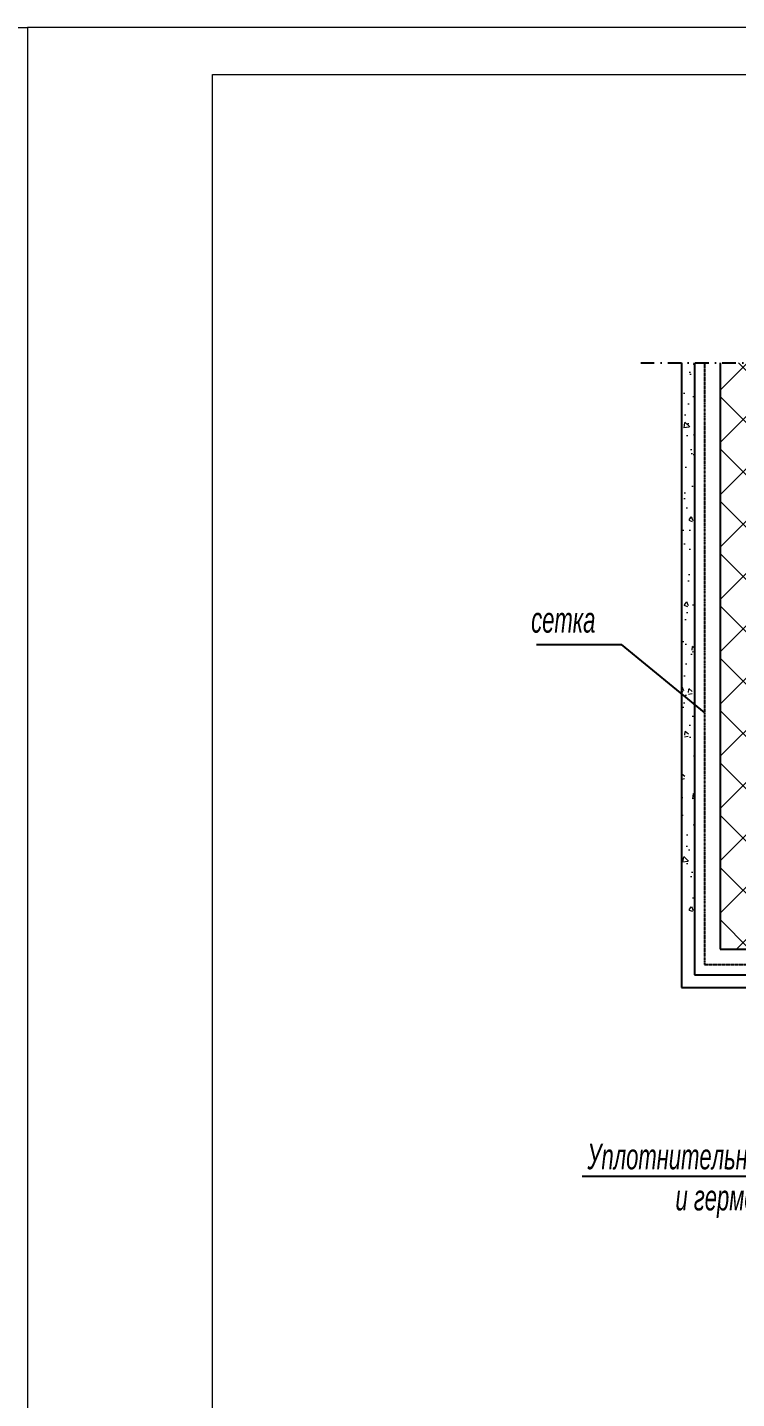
# Model space of a CAD drawing. Header units: millimetres. Extents: x 1582001 to 3303937, y 226471 to 491235.
# Drawn here: x 1917620 to 1925230, y 241459 to 256171 of the extents above; entities that cross this region are included whole.
import ezdxf

# ---------------------------------------------------------------- set-up
doc = ezdxf.new("R2010")
doc.units = ezdxf.units.MM
doc.linetypes.add('DASHED', pattern=[0.75, 0.5, -0.25])
doc.linetypes.add('DGN Style 4', pattern=[58.36478256158203, 29.16416367849196, -14.58208183924598, 0.03645520459811495, -14.58208183924598])
doc.layers.add('Штамп', color=113, linetype='Continuous', lineweight=15)
doc.layers.add('Штриховки', color=251, linetype='Continuous', lineweight=20)
doc.styles.add('STYLE1', font='ARIALNI.TTF', dxfattribs={"height": 300})

msp = doc.modelspace()

# ---------------------------------------------------------------- hatches: boundary and pattern name
at = {"layer": 'Штриховки'}
h = msp.add_hatch(dxfattribs=at)
h.set_pattern_fill('AR-CONC', color=0, scale=2.5, angle=270, style=0)
h.set_pattern_definition([(320, (-340375.8803228922, 291903.3777607061), (-39.8477138472578, -455.46167249001), [47.625, -523.875]), (265, (-340375.8803228922, 291903.3777607061), (477.6416072054499, 88.10706493916739), [38.1, -419.1]), (10.45099999999996, (-340379.2009478919, 291865.422760706), (437.7917195507296, -367.3562541648982), [40.475, -445.225]), (316.1842, (-340248.8803228913, 291903.3777607061), (-105.105819831818, -677.6976022303247), [71.4375, -785.8125]), (6.635599999999986, (-340257.6390728913, 291846.9030107061), (618.5638897251229, -593.5105861655929), [60.71249999999977, -667.8374999999963]), (261.1840000000001, (-340248.8803228913, 291903.3777607061), (618.5627946514941, -593.511514534835), [57.14999999999977, -628.6499999999982]), (291, (-340280.6303228922, 291839.8777607061), (-255.6637962919063, -379.0371995884581), [47.625, -523.875]), (236, (-340280.6303228922, 291839.8777607061), (460.4699153057982, -154.5050708691178), [38.1, -419.1]), (341.4514, (-340301.9355728906, 291808.291510706), (204.8071442901435, -533.5412269253112), [40.475, -445.225]), (307.5, (-340375.8803228922, 291903.3777607061), (211.3875971828828, -7.721508126479581), [0, -414.0199999999981, 0, -425.4499999999981, 0, -420.6874999999981]), (277.5, (-340375.8803228922, 291903.3777607061), (250.4514370452987, -167.0491562757644), [0, -242.57, 0, -404.495, 0, -160.3375]), (237.5, (-340375.8803228922, 292044.9827607061), (-14.32185998168371, -338.9764879171785), [0, -158.75, 0, -495.3, 0, -657.2249999999999]), (227.5, (-340375.8803228922, 292108.4827607061), (63.56622758333246, -370.3229534650451), [0, -206.3749999999991, 0, -328.9299999999982, 0, -466.7249999999981])])
h.paths.add_polyline_path([(1924777.052781226, 252573.1896406541), (1924641.312790757, 252573.1896406541), (1924641.312790757, 246406.2495162208), (1924777.052781228, 246406.2495162208)])
at = {"layer": 'Штриховки', "ltscale": 60}
h = msp.add_hatch(dxfattribs=at)
h.set_pattern_fill('ANSI37', color=0, scale=125, style=0)
h.set_pattern_definition([(45, (-104800.7476060893, -826789.3602390651), (-280.633003783411, 280.633003783411), []), (135, (-104800.7476060893, -826789.3602390651), (-280.633003783411, -280.633003783411), [])])
h.paths.add_polyline_path([(1926802.329788534, 252573.0408159086), (1925052.329788534, 252573.1487536583), (1925052.329788534, 246281.2368784464), (1927743.941108378, 246281.2368784464), (1927743.941108378, 247531.2368784458), (1926802.329788534, 247531.2368784458)])

# ---------------------------------------------------------------- linework, layer by layer
at = {"color": 0, "linetype": 'DGN Style 4', "ltscale": 5}
msp.add_line((1924201.145414012, 252573.2012536159), (1937238.866151955, 252572.3971037663), dxfattribs=at)
at = {"color": 0, "ltscale": 5}
for p, q in [((1924639.414277574, 252573.1897641037), (1924639.414277574, 245868.3213674857)), ((1924777.052781226, 252573.1808142402), (1924777.052781226, 246005.959871139)), ((1925052.329788534, 252573.1629145135), (1925052.329788534, 246281.2368784464)), ((1925052.329788534, 246281.2368784464), (1927743.941108378, 246281.2368784464)), ((1924777.052781226, 246005.959871139), (1928019.218115686, 246005.9598711393)), ((1924639.414277574, 245868.3213674857), (1928019.218115686, 245868.3213674857))]:
    msp.add_line(p, q, dxfattribs=at)
at = {"color": 0, "linetype": 'DASHED'}
for p, q in [((1924887.163584152, 252573.1736543496), (1924887.163584152, 246116.0706740624)), ((1924887.163584152, 246116.0706740624), (1927909.107312761, 246116.0706740619))]:
    msp.add_line(p, q, dxfattribs=at)
at = {"color": 0, "linetype": 'Continuous'}
for p in [(1923082.98468917, 249550.7974740278), (1924887.163584152, 248820.7345688205)]:
    msp.add_line(p, (1923996.112965373, 249550.8115026108), dxfattribs=at)
msp.add_lwpolyline([(1929530.124693442, 246314.0259380896), (1927659.2594875, 243840.4725240899), (1923572.43457672, 243840.4725240899)], dxfattribs=at)
at = {"layer": 'Штамп', "color": 0}
for p, q in [((1875882.333257483, 256171.2861805101), (1917619.749782754, 256171.2861805101)), ((1959357.16505538, 256171.2861815815), (1917619.748534312, 256171.2861815815)), ((1917619.748534312, 256171.2861815815), (1917619.748534312, 226656.9702098704))]:
    msp.add_line(p, q, dxfattribs=at)
msp.add_lwpolyline([(1919607.244559124, 227153.8442161281), (1919607.244559124, 255664.4225679874), (1958860.291177621, 255664.4225679874), (1958860.291177621, 227153.8442161281)], close=True, dxfattribs=at)

# ---------------------------------------------------------------- texts
at = {"color": 0, "linetype": 'Continuous', "style": 'STYLE1', "width": 0.75}
for s, p in [('сетка', (1923025.587291801, 249677.672305246)), ('Уплотнительный шнур ', (1923629.135302296, 243919.0825135902)), (' и герметик', (1924508.896673487, 243477.9568411509))]:
    msp.add_text(s, height=275, dxfattribs=at).set_placement(p)

doc.saveas('drawing.dxf')
